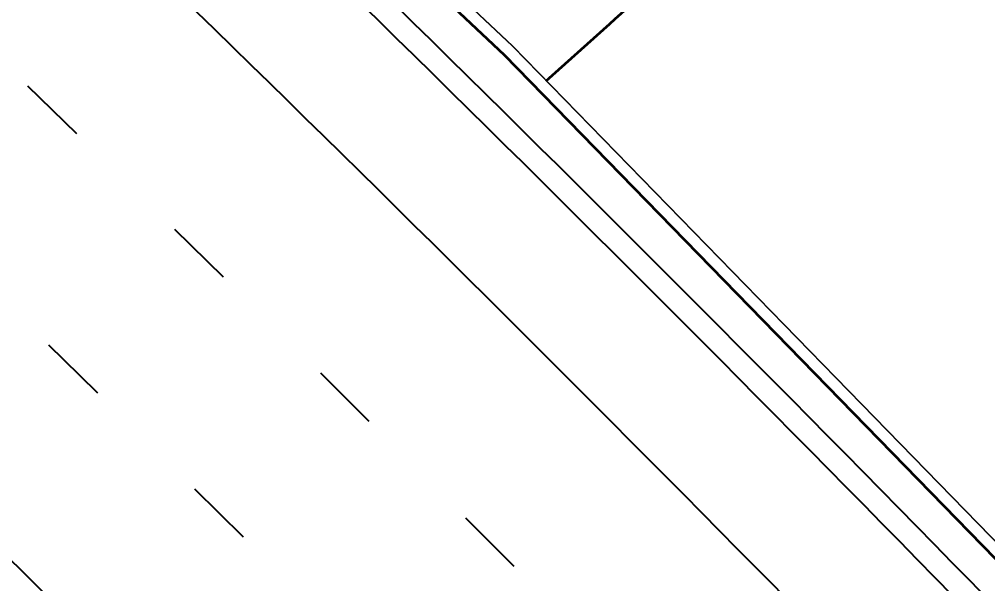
# Model space of a CAD drawing. Header units: millimetres. Extents: x 0 to 285450075, y -3000605 to 8125189010.
# Drawn here: x 6236244.46 to 6236265.72, y 5216935.62 to 5216948 of the extents above; entities that cross this region are included whole.
import ezdxf
from ezdxf import colors
from ezdxf.entities.mleader import LeaderData, LeaderLine
from ezdxf.math import Vec2, Vec3

# ---------------------------------------------------------------- set-up
doc = ezdxf.new("R2010")
doc.units = ezdxf.units.MM
doc.set_wipeout_variables(frame=1)
for name, pattern in [('15-15', [6, 1.5, -3, 1.5]), ('CENTER', [50.8, 31.75, -6.35, 6.35, -6.35]), ('осевая', [2, 1.25, -0.25, 0.25, -0.25])]:
    doc.linetypes.add(name, pattern=pattern)
for name, color, linetype, lineweight in [('1-Бетон', 106, 'Continuous', 35), ('1-Оси', 1, 'CENTER', 20), ('ИС_Выноски', 3, 'Continuous', 18), ('ИС_Ось', 3, 'осевая', 18), ('ИС_Размер', 3, 'Continuous', 18)]:
    doc.layers.add(name, color=color, linetype=linetype, lineweight=lineweight)
doc.layers.add('_Defpoints', color=8, linetype='Continuous', plot=False)
doc.layers.add('Оси_Невидимые', color=5, linetype='Continuous', plot=False)
for name, color, linetype in [('Основное направление 30.05.Верх покрытия', 7, 'Continuous'), ('Основное направление 30.05.Ось трассы', 7, 'Continuous'), ('Петля 1 ось справа.Верх покрытия', 7, 'Continuous')]:
    doc.layers.add(name, color=color, linetype=linetype)
doc.styles.add('ISOCPEUR', font='isocpeur.ttf', dxfattribs={"width": 0.8, "oblique": 15, "height": 2.5})

# ---------------------------------------------------------------- blocks, each defined once
blk = doc.blocks.new('б33 план')
at = {"layer": '1-Бетон'}
blk.add_lwpolyline([(1400, 700), (31600, 700), (31600, -700), (1400, -700)], close=True, dxfattribs=at)
blk.add_lwpolyline([(1400, 310), (0, 310), (0, -310), (1400, -310)], dxfattribs=at)
at = {"layer": 'ИС_Ось', "color": 3, "ltscale": 20}
for points in [[(400, 310), (400, -310)], [(0, 0), (33000, 0)]]:
    blk.add_lwpolyline(points, dxfattribs=at)
blk = doc.blocks.new('*U1443')
at = {"rotation": 182.4098864728825}
blk.add_blockref('б33 план', (16485, 694), dxfattribs=at)
blk = doc.blocks.new('*U1444')
at = {"layer": '_Defpoints', "color": 0, "linetype": 'ByBlock', "lineweight": -2, "transparency": 16777216}
for p in [(0, -15764), (0, -18016), (0, -20268), (0, -22520), (0, -24772), (0, -27024), (0, -29276)]:
    blk.add_blockref('*U1443', p, dxfattribs=at)
blk = doc.blocks.new('Б24 план')
at = {"layer": '1-Бетон'}
blk.add_lwpolyline([(1400, -700), (22600, -700), (22600, 700), (1400, 700)], close=True, dxfattribs=at)
for points in [[(1400, -310), (0, -310), (0, 310), (1400, 310)], [(22600, -310), (24000, -310), (24000, 310), (22600, 310)]]:
    blk.add_lwpolyline(points, dxfattribs=at)
at = {"layer": 'ИС_Ось', "color": 3, "ltscale": 20}
for points in [[(300, -310), (300, 310)], [(23700, -310), (23700, 310)], [(0, 0), (24000, 0)]]:
    blk.add_lwpolyline(points, dxfattribs=at)
blk = doc.blocks.new('*U1445')
at = {"rotation": 4.910079921255813}
blk.add_blockref('Б24 план', (-11956, -1027), dxfattribs=at)
blk = doc.blocks.new('*U1446')
at = {"layer": '_Defpoints', "color": 0, "linetype": 'ByBlock', "lineweight": -2, "transparency": 16777216}
for p in [(0, -15806), (0, -18064), (0, -20322), (0, -22580), (0, -24838), (0, -27096), (0, -29354)]:
    blk.add_blockref('*U1445', p, dxfattribs=at)
blk = doc.blocks.new('_None')
blk = doc.blocks.new('*U1403')
at = {"layer": '1-Бетон'}
blk.add_circle((0, 0), 750, dxfattribs=at)
blk = doc.blocks.new('*U1404')
at = {"layer": '1-Бетон', "color": 0, "linetype": 'ByBlock', "lineweight": -2, "transparency": 16777216}
for p in [(0, 0), (4200, 0), (8400, 0)]:
    blk.add_blockref('*U1403', p, dxfattribs=at)
blk = doc.blocks.new('*U1399')
at = {"layer": 'ИС_Ось', "ltscale": 500}
blk.add_line((0, -725), (0, 725), dxfattribs=at)
blk = doc.blocks.new('*U1400')
at = {"layer": '1-Бетон', "color": 0, "linetype": 'ByBlock', "lineweight": -2, "transparency": 16777216}
for p in [(0, 0), (2250, 0), (4500, 0), (6750, 0), (9000, 0), (11250, 0), (13500, 0)]:
    blk.add_blockref('*U1399', p, dxfattribs=at)
blk = doc.blocks.new('_DotBlank')
at = {"color": 0, "linetype": 'ByBlock', "lineweight": -2}
blk.add_line((-0.5, 0), (-1, 0), dxfattribs=at)
blk.add_circle((0, 0), 0.5, dxfattribs=at)
blk = doc.blocks.new('мост план кальмиус')
at = {"color": 8}
blk.add_wipeout([(-84927, 18748), (-83562, 45128), (-71216, 44489), (-66238, 42098), (-62410, 39358), (-58831, 35769), (-56452, 32504), (-54289, 28370), (-53279, 25638), (-52589, 23031), (-52149, 20452), (-51945, 17984), (-51953, 15404), (-51847, 1713), (16523, 174), (16499, 13750), (48681, 15115), (51950, 15396), (51993, 16603), (52429, 19670), (52763, 20976), (53228, 22376), (53763, 23670), (54928, 25867), (55955, 27386), (57261, 28968), (58369, 30088), (59857, 31352), (61766, 32654), (64399, 33987), (66743, 34802), (68607, 35230), (73006, 35615), (75369, 35737), (80966, 36027), (84021, 36185), (84924, 18748), (81975, 18490), (81924, 17723), (81924, -13317), (85003, -13811), (86426, -28044), (82156, -29131), (72090, -31693), (70682, -31945), (68645, -32063), (67160, -31993), (65457, -31748), (63155, -31122), (61641, -30507), (59831, -29528), (59206, -29119), (57612, -27877), (55950, -26189), (54592, -24362), (53635, -22662), (53329, -22000), (52862, -20805), (52220, -18396), (52133, -16966), (51955, -16166), (50601, -16282), (16894, -17701), (16523, 174), (-51847, 1713), (-51957, -16166), (-51975, -17754), (-52064, -18998), (-52207, -20149), (-52411, -21316), (-52628, -22291), (-52913, -23344), (-53313, -24568), (-53979, -26232), (-54781, -27859), (-55627, -29295), (-56959, -31171), (-57508, -31843), (-57930, -32327), (-58939, -33384), (-60064, -34421), (-61062, -35236), (-61822, -35797), (-62602, -36327), (-63223, -36717), (-63657, -36974), (-64059, -37201), (-65393, -37881), (-66993, -38563), (-68626, -39119), (-70984, -39743), (-72767, -39965), (-74388, -40088), (-88874, -37694), (-84927, -13818), (-82187, -14057), (-81927, -13317), (-81927, 17723), (-81861, 18480)], dxfattribs=at).dxf.layer = '1-Бетон'
at = {"layer": '1-Бетон', "color": 4}
for points in [[(49570, 15191), (73545, 17251), (73545, -14311), (50601, -16282), (49570, -16326), (49570, 15191)], [(16549, 13763), (49520, 15138), (49520, -16328), (16894, -17701), (16549, -17700), (16549, 13763)], [(10610, -16201), (16862, -16201), (50506, -14785), (73545, -12806)], [(10610, -16701), (16873, -16701), (50537, -15284), (73545, -13307)]]:
    blk.add_lwpolyline(points, dxfattribs=at)
at = {"layer": '1-Бетон', "color": 3}
blk.add_lwpolyline([(48544, -15963), (48544, -963), (50544, -962), (50544, -15962)], close=True, dxfattribs=at)
at = {"layer": '1-Бетон', "color": 5}
for points in [[(50269, -1214), (48819, -1214), (48819, -2114), (50269, -2114), (50269, -1214)], [(50062, -1877), (50027, -1479), (49728, -1504), (49763, -1903), (50062, -1877)], [(49291, -1889), (49274, -1489), (48975, -1501), (48991, -1901), (49291, -1889)], [(50269, -3472), (48819, -3472), (48819, -4372), (50269, -4372), (50269, -3472)], [(49291, -4147), (49274, -3747), (48975, -3759), (48991, -4159), (49291, -4147)], [(50062, -4135), (50027, -3737), (49728, -3762), (49763, -4161), (50062, -4135)], [(50269, -5730), (48819, -5730), (48819, -6630), (50269, -6630), (50269, -5730)], [(49291, -6405), (49274, -6005), (48975, -6017), (48991, -6417), (49291, -6405)], [(50062, -6393), (50027, -5995), (49728, -6020), (49763, -6419), (50062, -6393)], [(50269, -7988), (48819, -7988), (48819, -8888), (50269, -8888), (50269, -7988)], [(49291, -8663), (49274, -8263), (48975, -8275), (48991, -8675), (49291, -8663)], [(50062, -8651), (50027, -8253), (49728, -8278), (49763, -8677), (50062, -8651)], [(50269, -10246), (48819, -10246), (48819, -11146), (50269, -11146), (50269, -10246)], [(49291, -10921), (49274, -10521), (48975, -10533), (48991, -10933), (49291, -10921)], [(50062, -10909), (50027, -10511), (49728, -10536), (49763, -10935), (50062, -10909)], [(50269, -12504), (48819, -12504), (48819, -13404), (50269, -13404), (50269, -12504)], [(49291, -13179), (49274, -12779), (48975, -12791), (48991, -13191), (49291, -13179)], [(50062, -13167), (50027, -12769), (49728, -12794), (49763, -13193), (50062, -13167)], [(50269, -14762), (48819, -14762), (48819, -15662), (50269, -15662), (50269, -14762)], [(49291, -15437), (49274, -15037), (48975, -15049), (48991, -15449), (49291, -15437)], [(50062, -15425), (50027, -15027), (49728, -15052), (49763, -15451), (50062, -15425)]]:
    blk.add_lwpolyline(points, dxfattribs=at)
at = {"layer": '1-Бетон', "elevation": -5778}
blk.add_lwpolyline([(48345, -13063), (48345, -3863, -0.995848), (50745, -3863), (50745, -13063, -0.995848)], format="xyb", close=True, dxfattribs=at)
at = {"layer": '1-Бетон'}
for points in [[(51051, -15842), (72173, -14028)], [(10610, -17701), (16894, -17701), (50601, -16282), (73545, -14311)], [(16507, -16701), (49479, -15336)], [(17991, -17254), (48164, -15984)]]:
    blk.add_lwpolyline(points, dxfattribs=at)
at = {"layer": '1-Оси', "color": 1, "ltscale": 20}
blk.add_lwpolyline([(73545, 1470), (49673, -581), (16549, -1976), (10610, -1976)], dxfattribs=at)
at = {"layer": '_Defpoints', "color": 2}
for points in [[(50224, -15562), (50164, -14864), (49566, -14916), (49626, -15613)], [(49447, -15580), (49418, -14881), (48818, -14906), (48848, -15605)]]:
    blk.add_lwpolyline(points, close=True, dxfattribs=at)
at = {"layer": '1-Бетон', "rotation": 90}
for name, p in [('*U1400', (49545, -15212)), ('*U1404', (49545, -12662))]:
    blk.add_blockref(name, p, dxfattribs=at)
at = {"layer": '_Defpoints'}
for name, p in [('*U1446', (61552, 15117)), ('*U1444', (33047, 13356))]:
    blk.add_blockref(name, p, dxfattribs=at)
at = {"layer": 'ИС_Выноски'}
ml = blk.add_multileader_mtext('Standard', dxfattribs=at)
ml.set_content('Ось опоры ОП5 \\PПК 71+4,24', color=256, style='ISOCPEUR')
ml.set_leader_properties(color=256, linetype='ByLayer')
ml.set_arrow_properties(name='NONE')
ml.build(insert=Vec2(0, 0))
ml.multileader.update_dxf_attribs({"text_left_attachment_type": 6, "text_right_attachment_type": 6, "dogleg_length": 0.36, "arrow_head_size": 600, "scale": 200})
ctx = ml.context
ctx.base_point, ctx.scale, ctx.char_height, ctx.arrow_head_size, ctx.landing_gap_size, ctx.plane_origin, ctx.plane_x_axis, ctx.plane_y_axis = Vec3(49545, -27906), 200, 1200, 600, 125, Vec3(56540, -9401), Vec3(0, 1), Vec3(-1, 0)
ctx.left_attachment, ctx.right_attachment, ctx.text_align_type = 6, 6, 1
notes = []
notes.append((ctx, [(1, (1, 1, 0), (49545, -18212), (0, -1), 161, [(1, [(49545, -16236)], 0, [])])]))
ctx.mtext.insert, ctx.mtext.text_direction, ctx.mtext.rotation, ctx.mtext.width, ctx.mtext.alignment, ctx.mtext.flow_direction = Vec3(48105, -23139), Vec3(0, 1), 1.570796, 10620.22, 2, 5
for ctx, leaders in notes:
    for number, flags, end, landing, length, lines in leaders:
        leader = LeaderData()
        leader.index, (leader.has_last_leader_line, leader.has_dogleg_vector, leader.attachment_direction) = number, flags
        leader.last_leader_point, leader.dogleg_vector, leader.dogleg_length = Vec3(end), Vec3(landing), length
        for number, points, colour, breaks in lines:
            line = LeaderLine()
            line.index, line.vertices, line.color, line.breaks = number, Vec3.list(points), colors.encode_raw_color(colour), breaks
            leader.lines.append(line)
        ctx.leaders.append(leader)
blk.add_wipeout([(11938, 13749), (13722, 13749), (15433, 13750), (16249, 13750), (48681, 15115), (73545, 17251), (73545, -14311), (50601, -16282), (16894, -17701), (13985, -17701), (12431, -17701), (10511, -17701), (10610, 13750)]).dxf.layer = '1-Бетон'
at = {"layer": '1-Бетон'}
blk.add_lwpolyline([(73545, -14060), (50585, -16033), (16889, -17451), (10610, -17451)], dxfattribs=at)
at = {"layer": '1-Оси'}
blk.add_arc((0, 800000), 800000, 264.122089, 275.877664, dxfattribs=at)
at = {"layer": 'Оси_Невидимые'}
for radius, start, end in [(787250, 270.772262, 275.973201), (787750, 270.771734, 275.969385), (816200, 270.744845, 275.760605), (816700, 270.744393, 275.757091)]:
    blk.add_arc((0, 800000), radius, start, end, dxfattribs=at)

msp = doc.modelspace()

# ---------------------------------------------------------------- linework, layer by layer
at = {"layer": 'ИС_Размер', "linetype": 'Continuous'}
msp.add_circle((6226064.7742, 5217311.3687), 148840.0322, dxfattribs=at)
at = {"layer": 'Основное направление 30.05.Верх покрытия', "color": 6, "flags": 128}
for points in [[(6236270.6489, 5216907.4119, 0.1019416), (6236008.1909, 5217096.1974), (6236008.1886, 5217096.1985, 0.0036618), (6235996.7444, 5217101.2664, 0.0031735), (6235985.2334, 5217106.1769, 0.0026853), (6235973.6673, 5217110.9514, 0.002197), (6235962.0568, 5217115.6121, 0.0017087), (6235950.4124, 5217120.1811, 0.0012204), (6235938.7435, 5217124.6811, 0.0007322), (6235927.0595, 5217129.1345, 0.0002439), (6235915.3694, 5217133.5641), (6235915.367, 5217133.565), (6235625.2946, 5217242.0473)], [(6236268.4085, 5216905.4162, 0.1019261), (6236006.9666, 5217093.4586), (6236006.9642, 5217093.4597, 0.0036623), (6235995.5603, 5217098.51, 0.003174), (6235984.0844, 5217103.4056, 0.0026857), (6235972.5481, 5217108.168, 0.0021975), (6235960.9622, 5217112.8189, 0.0017092), (6235949.3369, 5217117.3806, 0.0012209), (6235937.6817, 5217121.8753, 0.0007326), (6235926.0059, 5217126.3256, 0.0002444), (6235914.3186, 5217130.7542), (6235914.3161, 5217130.7551), (6235624.2422, 5217239.238)], [(6236261.202, 5216898.9963, 0.1018755), (6236003.0284, 5217084.6488), (6236003.026, 5217084.6498, 0.0036658), (6235991.7713, 5217089.6894, 0.0031775), (6235980.4268, 5217094.5838, 0.0026892), (6235969.0041, 5217099.3538, 0.0022008), (6235957.5141, 5217104.0204, 0.0017125), (6235945.9669, 5217108.6054, 0.0012242), (6235934.3723, 5217113.1305, 0.0007358), (6235922.7397, 5217117.618, 0.0002475), (6235911.0784, 5217122.0902), (6235911.0759, 5217122.0912), (6235620.998, 5217230.5756), (6235621.6071, 5217232.2043)], [(6236280.6558, 5216916.3265, 0.0215563), (6236230.9443, 5216965.8897)]]:
    msp.add_lwpolyline(points, format="xyb", dxfattribs=at)
at = {"layer": 'Основное направление 30.05.Верх покрытия', "color": 5, "flags": 128}
msp.add_lwpolyline([(6236280.0957, 5216915.8275, 0.0215526), (6236230.4381, 5216965.3363), (6236230.4381, 5216965.3365)], format="xyb", dxfattribs=at)
at = {"layer": 'Петля 1 ось справа.Верх покрытия', "color": 5, "linetype": '15-15', "flags": 128}
msp.add_lwpolyline([(6236274.3455, 5216910.705, 0.1019669), (6236010.2111, 5217100.7164), (6236010.2087, 5217100.7175, 0.0036615), (6235998.6882, 5217105.7916, 0.0031732), (6235987.11, 5217110.7032, 0.002685), (6235975.4859, 5217115.4745, 0.0021967), (6235963.8265, 5217120.1277, 0.0017084), (6235952.1422, 5217124.6854, 0.0012202), (6235940.4424, 5217129.1703, 0.0007319), (6235928.7365, 5217133.6053, 0.0002437), (6235917.0333, 5217138.0132), (6235917.0308, 5217138.0141), (6235626.9611, 5217246.4954)], format="xyb", dxfattribs=at)

# ---------------------------------------------------------------- next in the draw order: block references
at = {"layer": '1-Бетон', "xscale": 0.001, "yscale": 0.001, "zscale": 0.001, "rotation": 131.8774809029428}
msp.add_blockref('мост план кальмиус', (6236276.9349, 5216898.8604), dxfattribs=at)

# ---------------------------------------------------------------- next in the draw order: leaders
at = {"layer": 'ИС_Выноски', "color": 3}
ml = msp.add_multileader_mtext('Standard', dxfattribs=at)
ml.set_content('ПК70+50\\P24+3х33+24', color=3, style='ISOCPEUR')
ml.set_leader_properties(color=256, linetype='ByLayer', lineweight=-1)
ml.set_arrow_properties(name='DOTBLANK')
ml.build(insert=Vec2(0, 0))
ml.multileader.update_dxf_attribs({"text_left_attachment_type": 6, "text_right_attachment_type": 6, "dogleg_length": 0.36, "arrow_head_size": 1500, "scale": 25})
ctx = ml.context
ctx.base_point, ctx.scale, ctx.char_height, ctx.arrow_head_size, ctx.landing_gap_size, ctx.plane_origin, ctx.plane_x_axis, ctx.plane_y_axis = Vec3(6236691.2056, 5217349.7238), 25, 125, 1500, 2.25, Vec3(6242724.0352, 5214845.6196), Vec3(1, 0.0000115), Vec3(-0.0000115, 1)
ctx.left_attachment, ctx.right_attachment, ctx.text_align_type = 6, 6, 1
notes = []
notes.append((ctx, [(0, (1, 1, 0), (6236671.0754, 5217349.7235), (1, 0.0000115), 20.1302, [(1, [(6236451.887, 5217068.3139)], 0, [])])]))
ctx.mtext.insert, ctx.mtext.text_direction, ctx.mtext.rotation, ctx.mtext.width, ctx.mtext.alignment, ctx.mtext.flow_direction = Vec3(6237088.6703, 5217499.7283), Vec3(1, 0.0000115), 0.0000115, 857.209003, 2, 5
ctx.mtext.has_bg_fill, ctx.mtext.bg_color, ctx.mtext.bg_scale_factor, ctx.mtext.bg_transparency, ctx.mtext.use_window_bg_color = 1, -1027028792, 1.5, 0, 1
for ctx, leaders in notes:
    for number, flags, end, landing, length, lines in leaders:
        leader = LeaderData()
        leader.index, (leader.has_last_leader_line, leader.has_dogleg_vector, leader.attachment_direction) = number, flags
        leader.last_leader_point, leader.dogleg_vector, leader.dogleg_length = Vec3(end), Vec3(landing), length
        for number, points, colour, breaks in lines:
            line = LeaderLine()
            line.index, line.vertices, line.color, line.breaks = number, Vec3.list(points), colors.encode_raw_color(colour), breaks
            leader.lines.append(line)
        ctx.leaders.append(leader)

# ---------------------------------------------------------------- next in the draw order: linework, layer by layer
at = {"layer": 'Основное направление 30.05.Верх покрытия', "color": 5, "flags": 128}
for points in [[(6236271.3957, 5216908.0772, 0.1019468), (6236008.599, 5217097.1103, 0.0000011), (6236008.5967, 5217097.1114, 0.0036617), (6235997.1391, 5217102.1852, 0.0031734), (6235985.6164, 5217107.1006, 0.0026851), (6235974.0403, 5217111.8792, 0.0021968), (6235962.4217, 5217116.5431, 0.0017086), (6235950.7709, 5217121.1147, 0.0012203), (6235939.0975, 5217125.6163, 0.000732), (6235927.4107, 5217130.0708, 0.0002437), (6235915.7197, 5217134.5008), (6235915.7173, 5217134.5017), (6235625.6455, 5217242.9838)], [(6235623.8913, 5217238.3015), (6235913.9658, 5217129.8185), (6235913.9683, 5217129.8175, -0.0002445), (6235925.6547, 5217125.3893, -0.0007328), (6235937.3277, 5217120.94, -0.0012211), (6235948.9783, 5217116.447, -0.0017093), (6235960.5973, 5217111.8879, -0.0021976), (6235972.1751, 5217107.2402, -0.0026859), (6235983.7014, 5217102.4819, -0.0031742), (6235995.1656, 5217097.5912, -0.0036624), (6236006.5561, 5217092.5467), (6236006.5585, 5217092.5457, -0.1019209), (6236267.6617, 5216904.7509, -0.1019209)], [(6236261.7621, 5216899.4953, 0.1018794), (6236003.3345, 5217085.3335), (6236003.3321, 5217085.3345, 0.0036656), (6235992.0673, 5217090.3785, 0.0031773), (6235980.7141, 5217095.2766, 0.0026889), (6235969.2839, 5217100.0496, 0.0022006), (6235957.7878, 5217104.7187, 0.0017123), (6235946.2358, 5217109.3055, 0.0012239), (6235934.6377, 5217113.832, 0.0007356), (6235923.0031, 5217118.3202, 0.0002473), (6235911.3411, 5217122.7927), (6235911.3387, 5217122.7937), (6235621.2607, 5217231.278), (6235621.6071, 5217232.2043)], [(6236279.8639, 5216915.784, 0.0219496), (6236229.2574, 5216966.1434, 0.0219496)]]:
    msp.add_lwpolyline(points, format="xyb", dxfattribs=at)
at = {"layer": 'Основное направление 30.05.Ось трассы', "color": 1, "lineweight": 40, "true_color": 0xff0000, "flags": 128}
msp.add_lwpolyline([(6236484.5306, 5215168.6635), (6236481.8903, 5216316.6935, 0.0002441), (6236481.8575, 5216329.1934, 0.0007324), (6236481.8003, 5216341.6933, 0.0012207), (6236481.6942, 5216354.1928, 0.001709), (6236481.5149, 5216366.6915, 0.0021973), (6236481.238, 5216379.1884, 0.0026856), (6236480.839, 5216391.682, 0.0031738), (6236480.2937, 5216404.17, 0.0036621), (6236479.5777, 5216416.6494, 0.2782706), (6236007.742, 5217095.1932, 0.0036621), (6235996.2926, 5217100.2089, 0.0031738), (6235984.7756, 5217105.0676, 0.0026856), (6235973.2025, 5217109.791, 0.0021973), (6235961.5837, 5217114.4012, 0.001709), (6235949.9293, 5217118.9205, 0.0012207), (6235938.2486, 5217123.3715, 0.0007324), (6235926.5506, 5217127.7767, 0.0002441), (6235914.844, 5217132.1592), (6235320.4061, 5217354.4691, -0.0193391), (6234250.5061, 5217802.4742), (6233192.5927, 5218294.3631, 0.0310959)], format="xyb", dxfattribs=at)
at = {"layer": 'Петля 1 ось справа.Верх покрытия', "color": 5, "linetype": '15-15', "flags": 128}
for points in [[(6236274.3455, 5216910.705, 0.1019669), (6236010.2111, 5217100.7164), (6236010.2087, 5217100.7175, 0.0036615), (6235998.6882, 5217105.7916, 0.0031732), (6235987.11, 5217110.7032, 0.002685), (6235975.4859, 5217115.4745, 0.0021967), (6235963.8265, 5217120.1277, 0.0017084), (6235952.1422, 5217124.6854, 0.0012202), (6235940.4424, 5217129.1703, 0.0007319), (6235928.7365, 5217133.6053, 0.0002437), (6235917.0333, 5217138.0132), (6235917.0308, 5217138.0141), (6235626.9611, 5217246.4954)], [(6236264.7119, 5216902.1231, 0.1019003), (6236004.9465, 5217088.9396), (6236004.9441, 5217088.9406, 0.0036637), (6235993.6165, 5217093.9848, 0.0031754), (6235982.2077, 5217098.8792, 0.0026871), (6235970.7295, 5217103.6449, 0.0021988), (6235959.1925, 5217108.3033, 0.0017105), (6235947.6071, 5217112.8763, 0.0012222), (6235935.9827, 5217117.386, 0.0007339), (6235924.3289, 5217121.8547, 0.0002456), (6235912.6547, 5217126.3051), (6235912.6522, 5217126.3061), (6235622.5757, 5217234.7899)], [(6236277.1047, 5216913.2445, 0.0220668), (6236226.451, 5216963.6273, 0.0220668)]]:
    msp.add_lwpolyline(points, format="xyb", dxfattribs=at)

doc.saveas('drawing.dxf')
